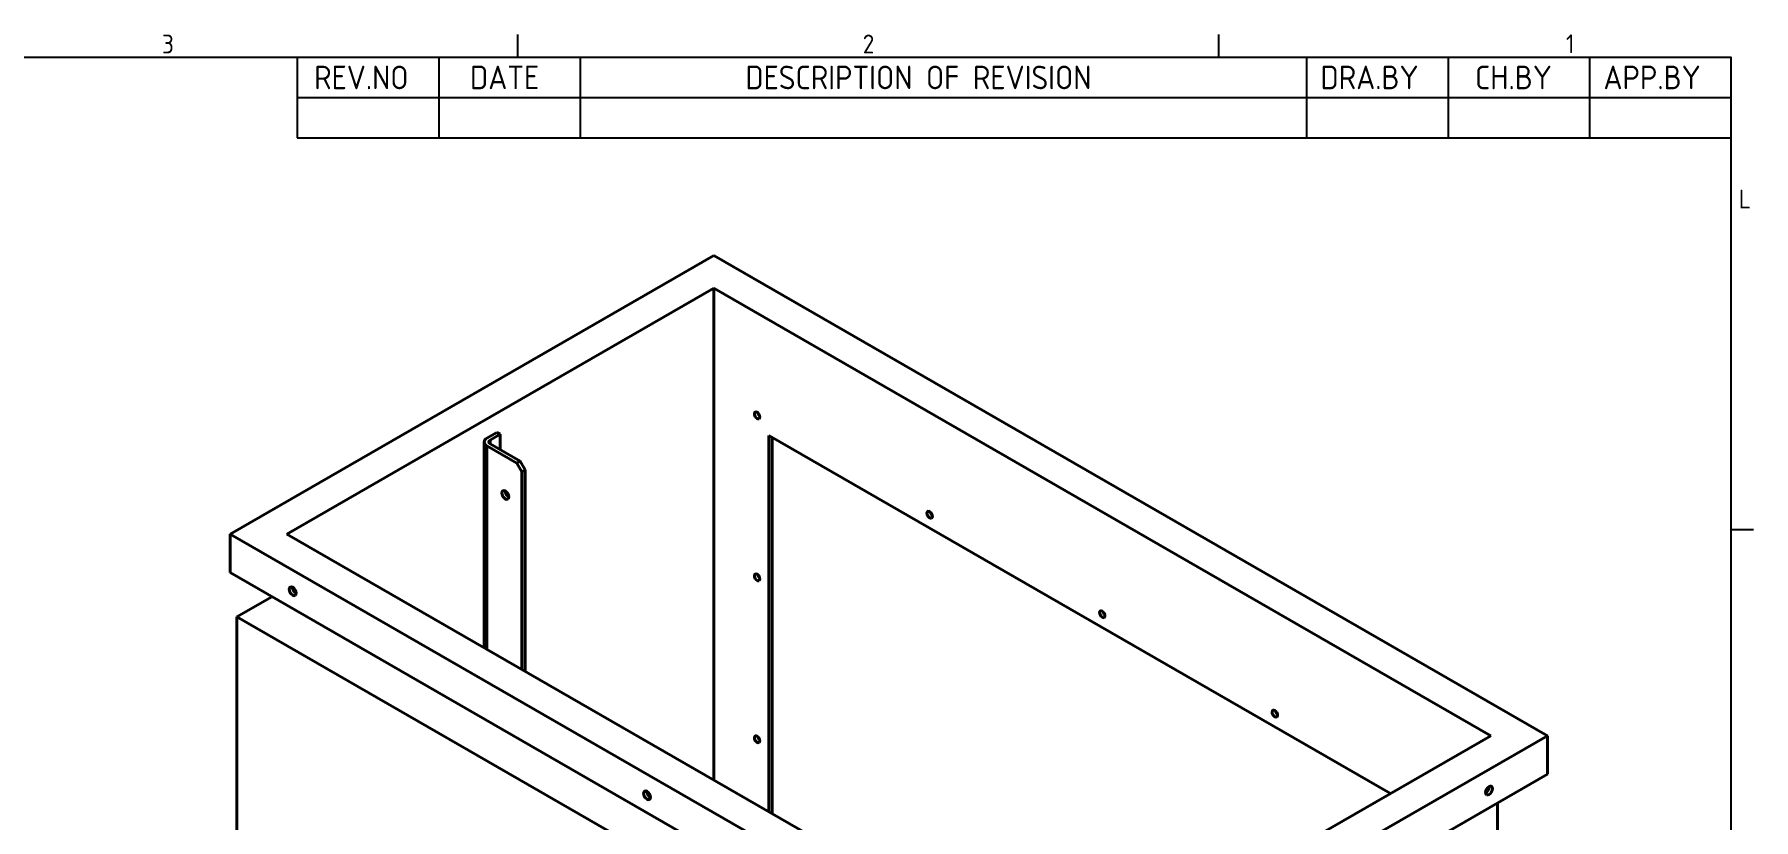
# Model space of a CAD drawing. Header units: millimetres. Extents: x 0 to 2378, y 0 to 1682.
# Drawn here: x 1978.3 to 2342.8, y 1480.3 to 1646.8 of the extents above; entities that cross this region are included whole.
import ezdxf

# ---------------------------------------------------------------- set-up
doc = ezdxf.new("R2010")
doc.units = ezdxf.units.MM
doc.header["$LTSCALE"] = 2
doc.layers.get('0').update_dxf_attribs({"color": 3, "lineweight": 25})
for name, color, linetype, lineweight in [('가시적인 것(ISO)', 3, 'Continuous', 40), ('가시적인 좁은 것(ISO)', 3, 'Continuous', 35), ('경계(ISO)', 7, 'Continuous', 25), ('기호(ISO)', 5, 'Continuous', 25)]:
    doc.layers.add(name, color=color, linetype=linetype, lineweight=lineweight)
doc.styles.add('ISO Proportiona M2B', font='isocp.shx')
doc.styles.add('문자 텍스트_PSTEK_POSCO', font='isocp.shx')

# ---------------------------------------------------------------- blocks, each defined once
blk = doc.blocks.new('경계 Default Border')
at = {"layer": '경계(ISO)'}
for p, q in [((1040.37, 821), (1040.37, 823.4)), ((1114.69, 821), (1114.69, 823.4)), ((1169, 770.92), (1171.4, 770.92))]:
    blk.add_line(p, q, dxfattribs=at)
at = {"layer": '경계(ISO)', "flags": 128}
blk.add_lwpolyline([(20, 20), (20, 821), (1169, 821), (1169, 20), (20, 20)], dxfattribs=at)
at = {"layer": '경계(ISO)', "color": 2, "char_height": 2, "attachment_point": 7, "style": '문자 텍스트_PSTEK_POSCO'}
for s, insert in [('3', (1002.66, 821.38)), ('2', (1076.95, 821.38)), ('1', (1151.5, 821.4)), ('L', (1169.83, 804.94))]:
    blk.add_mtext(s, dxfattribs=dict(at, insert=insert))

msp = doc.modelspace()

# ---------------------------------------------------------------- linework, layer by layer
at = {"layer": '가시적인 것(ISO)'}
for p, q in [((2019.7815, 1540.8364), (2122.312, 1599.8798)), ((2122.312, 1599.8798), (2299.0887, 1498.0809)), ((2031.8023, 1540.8364), (2122.312, 1592.9575)), ((2122.312, 1592.9575), (2122.312, 1488.7154)), ((2122.312, 1592.9575), (2287.0679, 1498.0809)), ((2073.6429, 1516.742), (2073.6429, 1560.3661)), ((2074.2287, 1561.1805), (2076.35, 1562.402)), ((2074.9358, 1560.7733), (2077.0571, 1561.9948)), ((2077.0571, 1561.9948), (2076.35, 1562.402)), ((2077.0571, 1561.9948), (2077.0571, 1558.7373)), ((2133.9792, 1481.9967), (2133.9792, 1561.7124)), ((2133.9792, 1561.7124), (2265.7724, 1485.8177)), ((2134.6863, 1561.3052), (2134.6863, 1481.5895)), ((2074.2287, 1559.5517), (2080.5927, 1555.8869)), ((2081.2998, 1556.2941), (2074.9358, 1559.9589)), ((2081.2998, 1556.2941), (2080.5927, 1555.8869)), ((2080.5927, 1555.8869), (2081.6533, 1554.0498)), ((2082.3604, 1554.457), (2081.2998, 1556.2941)), ((2081.6533, 1554.0498), (2082.3604, 1554.457)), ((2081.6533, 1554.0498), (2081.6533, 1512.1292)), ((2082.3604, 1554.457), (2082.3604, 1511.722)), ((2019.7815, 1540.8364), (2019.7815, 1532.661)), ((2196.5582, 1439.0375), (2019.7815, 1540.8364)), ((2196.5582, 1445.9598), (2031.8023, 1540.8364)), ((2196.5582, 1430.862), (2019.7815, 1532.661)), ((2028.634, 1527.5631), (2021.1957, 1523.2797)), ((2021.1957, 1523.2797), (2187.3658, 1427.5887)), ((2021.1957, 1408.8231), (2021.1957, 1523.2797)), ((2299.0887, 1498.0809), (2196.5582, 1439.0375)), ((2287.0679, 1498.0809), (2196.5582, 1445.9598)), ((2299.0887, 1498.0809), (2299.0887, 1489.9054)), ((2299.0887, 1489.9054), (2196.5582, 1430.862)), ((2288.4821, 1359.9154), (2288.4821, 1483.7975))]:
    msp.add_line(p, q, dxfattribs=at)
for centre, major_axis in [((2131.5044, 1565.999), (0.4045, -0.7024)), ((2078.1178, 1549.1366), (0.5157, -0.8956)), ((2168.0971, 1544.9266), (0.4045, -0.7024)), ((2131.5044, 1531.662), (0.4045, -0.7024)), ((2033.0397, 1528.705), (0.5157, -0.8956)), ((2204.6899, 1523.8542), (0.4045, -0.7024)), ((2241.2827, 1502.7818), (0.4045, -0.7024)), ((2131.5044, 1497.325), (0.4045, -0.7024)), ((2286.7143, 1486.4585), (-0.5157, -0.8956)), ((2108.1698, 1485.4405), (0.5157, -0.8956))]:
    msp.add_ellipse(centre, major_axis=major_axis, ratio=0.57809312, dxfattribs=at)
for centre, major_axis, ratio, start_param, end_param in [((2132.2115, 1566.4062), (0.4045, -0.7024), 0.57809312, 4.19831948, 5.22645848), ((2075.6429, 1560.3661), (-2, 0), 0.5758617, 5.49778714, 7.06858347), ((2075.6429, 1560.3661), (-1, 0), 0.5758617, 5.49778714, 7.06858347), ((2078.8249, 1549.5438), (0.5157, -0.8956), 0.57809312, 3.89327308, 5.53150488), ((2168.8042, 1545.3338), (0.4045, -0.7024), 0.57809312, 4.19831948, 5.22645848), ((2132.2115, 1532.0692), (0.4045, -0.7024), 0.57809312, 4.19831948, 5.22645848), ((2033.7468, 1529.1122), (0.5157, -0.8956), 0.57809312, 3.89327308, 5.53150488), ((2205.397, 1524.2614), (0.4045, -0.7024), 0.57809312, 4.19831948, 5.22645848), ((2241.9898, 1503.189), (0.4045, -0.7024), 0.57809312, 4.19831948, 5.22645848), ((2132.2115, 1497.7322), (0.4045, -0.7024), 0.57809312, 4.19831948, 5.22645848), ((2286.0072, 1486.8657), (0.5157, 0.8956), 0.57809312, 3.89327308, 5.53150488), ((2108.8769, 1485.8477), (0.5157, -0.8956), 0.57809312, 3.89327308, 5.53150488)]:
    msp.add_ellipse(centre, major_axis=major_axis, ratio=ratio, start_param=start_param, end_param=end_param, dxfattribs=at)
at = {"layer": '가시적인 좁은 것(ISO)'}
for p, q in [((2074.9358, 1560.7733), (2074.9358, 1559.9589)), ((2074.2287, 1559.5517), (2074.2287, 1516.4047))]:
    msp.add_line(p, q, dxfattribs=at)
at = {"layer": '기호(ISO)'}
for p, q in [((2034, 1642), (2338, 1642)), ((2034, 1642), (2034, 1633.44)), ((2064, 1642), (2064, 1633.44)), ((2094, 1642), (2094, 1633.44)), ((2248, 1642), (2248, 1633.44)), ((2278, 1642), (2278, 1633.44)), ((2308, 1642), (2308, 1633.44)), ((2338, 1642), (2338, 1633.44)), ((2034, 1633.44), (2338, 1633.44)), ((2034, 1633.44), (2034, 1624.88)), ((2064, 1633.44), (2064, 1624.88)), ((2094, 1633.44), (2094, 1624.88)), ((2248, 1633.44), (2248, 1624.88)), ((2278, 1633.44), (2278, 1624.88)), ((2308, 1633.44), (2308, 1624.88)), ((2338, 1633.44), (2338, 1624.88)), ((2034, 1624.88), (2338, 1624.88))]:
    msp.add_line(p, q, dxfattribs=at)

# ---------------------------------------------------------------- block references
at = {"xscale": 2, "yscale": 2, "zscale": 2}
msp.add_blockref('경계 Default Border', (0, 0), dxfattribs=at)

# ---------------------------------------------------------------- texts
at = {"layer": '기호(ISO)', "color": 2, "char_height": 5, "attachment_point": 7, "style": 'ISO Proportiona M2B'}
for s, insert in [('REV.NO', (2037.5743, 1635.1663)), ('DATE', (2070.6285, 1635.1663)), ('DESCRIPTION OF REVISION', (2129.0141, 1635.1663)), ('DRA.BY', (2250.9515, 1635.1663)), ('CH.BY', (2283.7286, 1635.1663)), ('APP.BY', (2310.9555, 1635.1663))]:
    msp.add_mtext(s, dxfattribs=dict(at, insert=insert))

doc.saveas('drawing.dxf')
